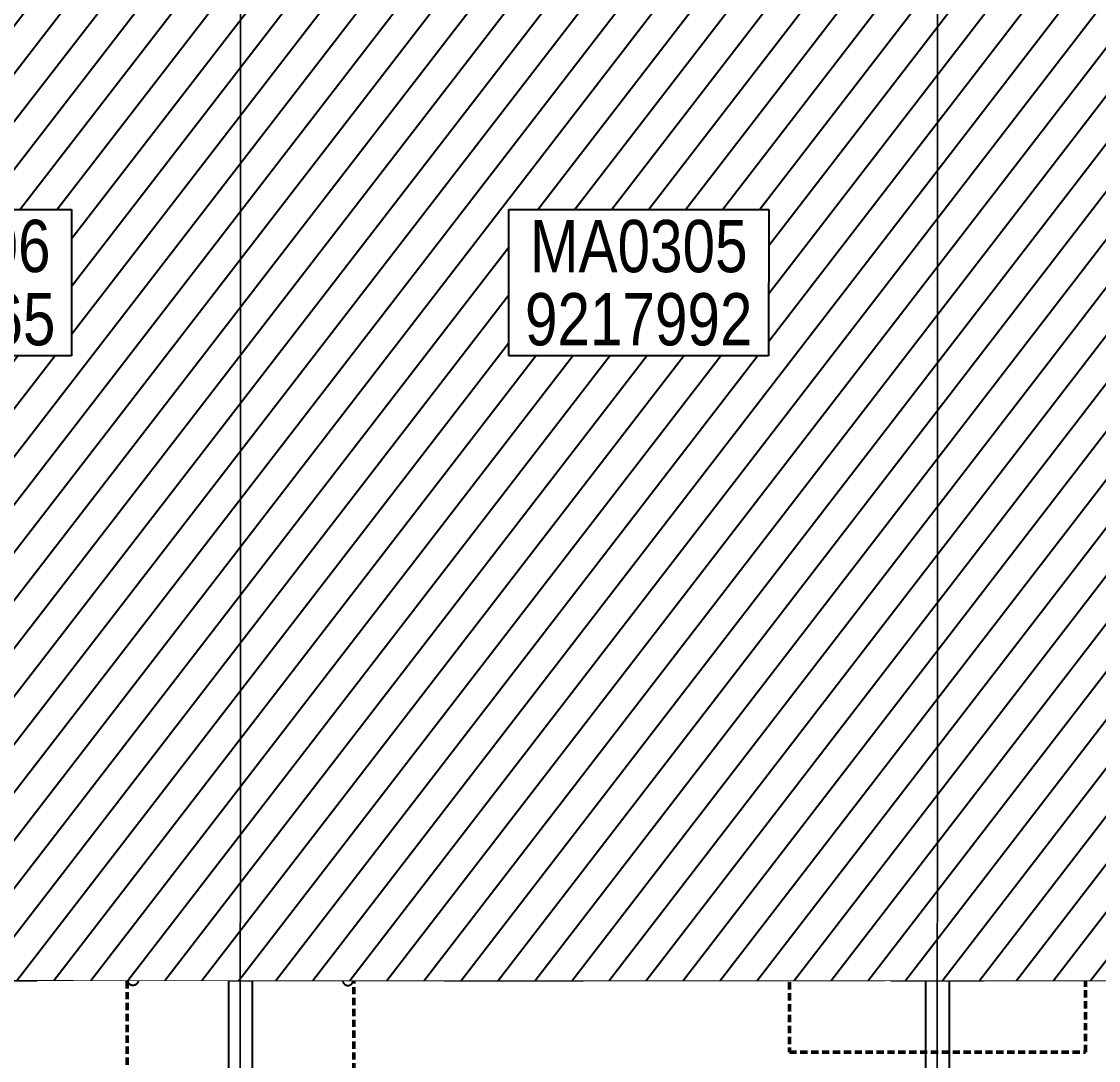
# Model space of a CAD drawing. Header units: centimetres. Extents: x -6122352 to 7132207, y -1694241 to 1947892.
# Drawn here: x 36635 to 45905, y -127643 to -118703 of the extents above; entities that cross this region are included whole.
import ezdxf
from ezdxf.xclip import XClip

# ---------------------------------------------------------------- set-up
doc = ezdxf.new("R2010")
doc.units = ezdxf.units.CM
doc.header["$MEASUREMENT"] = 0
doc.header["$XCLIPFRAME"] = 2
for name, pattern in [('DASHED2', [0.375, 0.25, -0.125]), ('XR-AR-MID-SETTING OUT FOR MASTER$0$23585-XR-AR-MID-GROUND FLOOR$0$23261-XR-AR-SI-GF$0$HIDDEN', [0.375, 0.25, -0.125]), ('XR-AR-MID-SETTING OUT FOR MASTER$0$23585-XR-AR-MID-GROUND FLOOR$0$945-4P-1-101-GROUND FLOOR PLAN$0$XR-MIDDLE-GROUND FLOOR PLAN$0$HIDDEN', [9.525, 6.35, -3.175]), ('XR-AR-MID-SETTING OUT FOR MASTER$0$23585-XR-AR-MID-GROUND FLOOR$0$945-4P-1-101-GROUND FLOOR PLAN$0$XR-MIDDLE-GROUND FLOOR PLAN$0$HIDDEN2', [0.1875, 0.125, -0.0625])]:
    doc.linetypes.add(name, pattern=pattern)
for name, color, linetype in [('00-MI-DIM', 7, 'Continuous'), ('@MI-REF LAYER', 7, 'Continuous'), ('B_TH_6', 7, 'Continuous'), ('XR-AR-MID-SETTING OUT FOR MASTER$0$23585-XR-AR-MID-GROUND FLOOR$0$A-Flor-Hral', 3, 'Continuous'), ('XR-AR-MID-SETTING OUT FOR MASTER$0$23585-XR-AR-MID-GROUND FLOOR$0$A-Flor-Strs', 1, 'Continuous'), ('XR-AR-MID-SETTING OUT FOR MASTER$0$23585-XR-AR-MID-GROUND FLOOR$0$G-SHAD-20', 251, 'Continuous'), ('XR-AR-MID-SETTING OUT FOR MASTER$0$23585-XR-AR-MID-GROUND FLOOR$0$GS-HATCH-FLOOR TILE', 251, 'Continuous')]:
    doc.layers.add(name, color=color, linetype=linetype)
doc.layers.add('08-Compound Wall-4', color=7, linetype='Continuous', lineweight=25, true_color=0xff4405)
for name, color, linetype, lineweight in [('23585-XR-AR-DAMAC PLOT LIMITS$0$1-Mid units', 41, 'Continuous', 5), ('@ Foundations', 4, 'DASHED2', 50), ('A-ANNO-TEXT', 3, 'Continuous', 25), ('XR-AR-MID-SETTING OUT FOR MASTER$0$23585-XR-AR-MID-GROUND FLOOR$0$$A-GLAZ-WNDO', 232, 'Continuous', 9), ('XR-AR-MID-SETTING OUT FOR MASTER$0$23585-XR-AR-MID-GROUND FLOOR$0$$A-WALL', 1, 'Continuous', 5), ('XR-AR-MID-SETTING OUT FOR MASTER$0$23585-XR-AR-MID-GROUND FLOOR$0$A-DOOR', 31, 'Continuous', 5), ('XR-AR-MID-SETTING OUT FOR MASTER$0$23585-XR-AR-MID-GROUND FLOOR$0$A-DOOR-FULL', 1, 'Continuous', 9), ('XR-AR-MID-SETTING OUT FOR MASTER$0$23585-XR-AR-MID-GROUND FLOOR$0$A-EQUP-KITN-PLAN', 202, 'Continuous', 9), ('XR-AR-MID-SETTING OUT FOR MASTER$0$23585-XR-AR-MID-GROUND FLOOR$0$A-FLOR-OVHD', 9, 'XR-AR-MID-SETTING OUT FOR MASTER$0$23585-XR-AR-MID-GROUND FLOOR$0$23261-XR-AR-SI-GF$0$HIDDEN', 15), ('XR-AR-MID-SETTING OUT FOR MASTER$0$23585-XR-AR-MID-GROUND FLOOR$0$A-FLOR-PATT', 8, 'Continuous', 5), ('XR-AR-MID-SETTING OUT FOR MASTER$0$23585-XR-AR-MID-GROUND FLOOR$0$A-GLAZ-SILL', 8, 'Continuous', 5), ('XR-AR-MID-SETTING OUT FOR MASTER$0$23585-XR-AR-MID-GROUND FLOOR$0$A-GLAZ-WNDO', 232, 'Continuous', 9), ('XR-AR-MID-SETTING OUT FOR MASTER$0$23585-XR-AR-MID-GROUND FLOOR$0$A-WALL', 7, 'Continuous', 30), ('XR-AR-MID-SETTING OUT FOR MASTER$0$23585-XR-AR-MID-GROUND FLOOR$0$A-WALL-FNSH', 9, 'Continuous', 5), ('XR-AR-MID-SETTING OUT FOR MASTER$0$23585-XR-AR-MID-GROUND FLOOR$0$S-COLS', 51, 'Continuous', 40)]:
    doc.layers.add(name, color=color, linetype=linetype, lineweight=lineweight)
doc.styles.add('Xref group 33-41$0$Overall SOP Plan$0$LAC-609-NG10-1-XREF-GRID-125SC$0$GRID-DIM-NO', font='arial.ttf', dxfattribs={"width": 0.8})

# ---------------------------------------------------------------- blocks, each defined once
blk = doc.blocks.new('23585-XR-AR-DAMAC PLOT LIMITS')
at = {"layer": '23585-XR-AR-DAMAC PLOT LIMITS$0$1-Mid units', "color": 251, "true_color": 0x636466}
for points in [[(496501.7505, 2768856.4265), (496503.6759, 2768858.5277), (496505.8039, 2768860.8501), (496523.4991, 2768844.6365), (496519.4455, 2768840.2127)], [(496497.6971, 2768852.0027), (496501.7505, 2768856.4265), (496519.4455, 2768840.2127), (496515.3921, 2768835.7889)], [(496493.6437, 2768847.5789), (496497.4945, 2768851.7815), (496497.6971, 2768852.0027), (496515.3921, 2768835.7889), (496511.3387, 2768831.3651)]]:
    blk.add_lwpolyline(points, close=True, dxfattribs=at)
blk = doc.blocks.new('A$Cf093b529')
at = {"layer": 'A-ANNO-TEXT'}
blk.add_blockref('23585-XR-AR-DAMAC PLOT LIMITS', (-495391.9901, -2768603.4419), dxfattribs=at)
blk = doc.blocks.new('XR-AR-MID-SETTING OUT FOR MASTER$0$23585-XR-AR-MID-GROUND FLOOR$0$945-4P-1-101-GROUND FLOOR PLAN$0$XR-MIDDLE-CAR PARK HATCH')
at = {"layer": 'XR-AR-MID-SETTING OUT FOR MASTER$0$23585-XR-AR-MID-GROUND FLOOR$0$A-FLOR-PATT'}
blk.add_lwpolyline([(9250, 100), (9250, 5500), (15050, 5502.7), (15050, 100.5)], close=True, dxfattribs=at)
blk = doc.blocks.new('*U1930')
for points in [[(91, 0), (41, 0), (41, 1021), (91, 1021)], [(0, 0), (38, 0), (38, -50), (50, -50), (50, -122), (0, -122)], [(1100, 0), (1062, 0), (1062, -50), (1050, -50), (1050, -122), (1100, -122)]]:
    blk.add_lwpolyline(points, close=True)
at = {"color": 8, "linetype": 'XR-AR-MID-SETTING OUT FOR MASTER$0$23585-XR-AR-MID-GROUND FLOOR$0$945-4P-1-101-GROUND FLOOR PLAN$0$XR-MIDDLE-GROUND FLOOR PLAN$0$HIDDEN2'}
blk.add_arc((41, 0), 1021, 0, 90, dxfattribs=at)
at = {"layer": 'XR-AR-MID-SETTING OUT FOR MASTER$0$23585-XR-AR-MID-GROUND FLOOR$0$A-GLAZ-SILL', "linetype": 'XR-AR-MID-SETTING OUT FOR MASTER$0$23585-XR-AR-MID-GROUND FLOOR$0$945-4P-1-101-GROUND FLOOR PLAN$0$XR-MIDDLE-GROUND FLOOR PLAN$0$HIDDEN2', "ltscale": 3}
blk.add_lwpolyline([(0, 0), (1100, 0), (1100, -122), (0, -122)], close=True, dxfattribs=at)
blk = doc.blocks.new('*U27')
for points in [[(91, 0), (41, 0), (41, 1021), (91, 1021)], [(0, 0), (38, 0), (38, -50), (50, -50), (50, -250), (0, -250)], [(1100, 0), (1062, 0), (1062, -50), (1050, -50), (1050, -250), (1100, -250)]]:
    blk.add_lwpolyline(points, close=True)
at = {"color": 8, "linetype": 'XR-AR-MID-SETTING OUT FOR MASTER$0$23585-XR-AR-MID-GROUND FLOOR$0$945-4P-1-101-GROUND FLOOR PLAN$0$XR-MIDDLE-GROUND FLOOR PLAN$0$HIDDEN2'}
blk.add_arc((41, 0), 1021, 0, 90, dxfattribs=at)
at = {"layer": 'XR-AR-MID-SETTING OUT FOR MASTER$0$23585-XR-AR-MID-GROUND FLOOR$0$A-GLAZ-SILL', "linetype": 'XR-AR-MID-SETTING OUT FOR MASTER$0$23585-XR-AR-MID-GROUND FLOOR$0$945-4P-1-101-GROUND FLOOR PLAN$0$XR-MIDDLE-GROUND FLOOR PLAN$0$HIDDEN2', "ltscale": 3}
blk.add_lwpolyline([(0, 0), (1100, 0), (1100, -250), (0, -250)], close=True, dxfattribs=at)
blk = doc.blocks.new('XR-AR-MID-SETTING OUT FOR MASTER$0$23585-XR-AR-MID-GROUND FLOOR$0$945-4P-1-101-GROUND FLOOR PLAN$0$XR-MIDDLE-GROUND FLOOR PLAN$0$A$C69996ABC')
at = {"layer": 'XR-AR-MID-SETTING OUT FOR MASTER$0$23585-XR-AR-MID-GROUND FLOOR$0$A-FLOR-OVHD', "linetype": 'XR-AR-MID-SETTING OUT FOR MASTER$0$23585-XR-AR-MID-GROUND FLOOR$0$945-4P-1-101-GROUND FLOOR PLAN$0$XR-MIDDLE-GROUND FLOOR PLAN$0$HIDDEN2', "ltscale": 5}
for p, q in [((0, 0.9), (0.1, 0.9)), ((0, 0.9), (0, 0)), ((0, 0), (0.1, 0))]:
    blk.add_line(p, q, dxfattribs=at)
blk.add_lwpolyline([(0.1, 0.85), (0.25, 0.45), (0.1, 0.05)], dxfattribs=at)
at = {"layer": 'XR-AR-MID-SETTING OUT FOR MASTER$0$23585-XR-AR-MID-GROUND FLOOR$0$A-GLAZ-WNDO'}
for p, q in [((0.1, 0.85), (0.1, 0.9)), ((0.1, 0.9), (0.1, 0)), ((0.25, 0.85), (0.1, 0.85)), ((0.25, 0.9), (0.25, 0.85)), ((0.25, 0.85), (0.25, 0.05)), ((0.1, 0), (0.1, 0.05)), ((0.1, 0.05), (0.25, 0.05)), ((0.25, 0), (0.25, 0.05))]:
    blk.add_line(p, q, dxfattribs=at)
for points in [[(0.25, 0.9), (0.1, 0.9)], [(0.1, 0), (0.25, 0)]]:
    blk.add_lwpolyline(points, dxfattribs=at)
blk.add_lwpolyline([(0.25, 0.85), (0.25, 0.05), (0.2, 0.05), (0.2, 0.85)], close=True, dxfattribs=at)
blk = doc.blocks.new('XR-AR-MID-SETTING OUT FOR MASTER$0$23585-XR-AR-MID-GROUND FLOOR$0$945-4P-1-101-GROUND FLOOR PLAN$0$XR-MIDDLE-GROUND FLOOR PLAN$0$A$C70344426')
at = {"layer": 'XR-AR-MID-SETTING OUT FOR MASTER$0$23585-XR-AR-MID-GROUND FLOOR$0$A-GLAZ-SILL'}
blk.add_line((0.25, 2.65), (0.25, 0), dxfattribs=at)
at = {"layer": 'XR-AR-MID-SETTING OUT FOR MASTER$0$23585-XR-AR-MID-GROUND FLOOR$0$A-GLAZ-WNDO'}
for p, q in [((0, 2.65), (0, 2.6)), ((0, 2.65), (0.25, 2.65)), ((0, 2.6), (0.15, 2.6)), ((0.15, 2.6), (0.15, 2.65)), ((0.15, 2.6), (0.15, 0)), ((0, 1.8), (0, 1.75)), ((0.15, 1.8), (0, 1.8)), ((0.15, 1.75), (0.15, 1.8)), ((0, 1.75), (0.15, 1.75)), ((0, 0.9), (0, 0.85)), ((0.15, 0.9), (0, 0.9)), ((0, 0.85), (0.15, 0.85)), ((0, 0.85), (0, 0.05)), ((0.15, 0.85), (0.15, 0.9)), ((0.15, 0.05), (0, 0.05)), ((0, 0), (0, 0.05)), ((0.15, 0), (0.15, 0.05)), ((0.25, 0), (0, 0))]:
    blk.add_line(p, q, dxfattribs=at)
blk.add_lwpolyline([(0.05, 1.8), (0.05, 2.6), (0, 2.6), (0, 0.9), (0.05, 0.9), (0.05, 1.75)], dxfattribs=at)
blk.add_lwpolyline([(0, 0.85), (0, 0.05), (0.05, 0.05), (0.05, 0.85)], close=True, dxfattribs=at)
blk = doc.blocks.new('*U28')
for points in [[(0, 70), (38, 70), (38, 120), (50, 120), (50, 180), (0, 180)], [(1100, 70), (1062, 70), (1062, 120), (1050, 120), (1050, 180), (1100, 180)], [(91, 70), (41, 70), (41, -951), (91, -951)]]:
    blk.add_lwpolyline(points, close=True)
at = {"color": 8, "linetype": 'XR-AR-MID-SETTING OUT FOR MASTER$0$23585-XR-AR-MID-GROUND FLOOR$0$945-4P-1-101-GROUND FLOOR PLAN$0$XR-MIDDLE-GROUND FLOOR PLAN$0$HIDDEN2'}
blk.add_arc((41, 70), 1021, 270, 0, dxfattribs=at)
at = {"layer": 'XR-AR-MID-SETTING OUT FOR MASTER$0$23585-XR-AR-MID-GROUND FLOOR$0$A-GLAZ-SILL', "linetype": 'XR-AR-MID-SETTING OUT FOR MASTER$0$23585-XR-AR-MID-GROUND FLOOR$0$945-4P-1-101-GROUND FLOOR PLAN$0$XR-MIDDLE-GROUND FLOOR PLAN$0$HIDDEN2', "ltscale": 3}
blk.add_lwpolyline([(0, 70), (1100, 70), (1100, 180), (0, 180)], close=True, dxfattribs=at)
blk = doc.blocks.new('XR-AR-MID-SETTING OUT FOR MASTER$0$23585-XR-AR-MID-GROUND FLOOR$0$945-4P-1-101-GROUND FLOOR PLAN$0$XR-MIDDLE-GROUND FLOOR PLAN$0$A$C2DB306E2')
at = {"layer": 'XR-AR-MID-SETTING OUT FOR MASTER$0$23585-XR-AR-MID-GROUND FLOOR$0$A-DOOR-FULL'}
for p, q in [((0.15, 1.25), (0.05, 1.25)), ((0.05, 1.25), (0.05, 1.2)), ((0.15, 1.2), (0.15, 1.25)), ((0.05, 1.2), (0.15, 1.2)), ((0, 0.8), (0, 0)), ((0, 0.8), (0.04, 0.8)), ((0.04, 0.8), (0.04, 0)), ((0.05, 0.35), (0.05, 0.4)), ((0.05, 0.4), (0.15, 0.4)), ((0.15, 0.4), (0.15, 0.35)), ((0.15, 0.35), (0.05, 0.35)), ((0, 0), (0.04, 0))]:
    blk.add_line(p, q, dxfattribs=at)
at = {"layer": 'XR-AR-MID-SETTING OUT FOR MASTER$0$23585-XR-AR-MID-GROUND FLOOR$0$A-GLAZ-SILL', "linetype": 'XR-AR-MID-SETTING OUT FOR MASTER$0$23585-XR-AR-MID-GROUND FLOOR$0$945-4P-1-101-GROUND FLOOR PLAN$0$XR-MIDDLE-GROUND FLOOR PLAN$0$HIDDEN2', "ltscale": 3}
for p, q in [((0.05, 1.2), (0.05, 0.4)), ((0.15, 1.2), (0.15, 0.4))]:
    blk.add_line(p, q, dxfattribs=at)
blk = doc.blocks.new('XR-AR-MID-SETTING OUT FOR MASTER$0$23585-XR-AR-MID-GROUND FLOOR$0$945-4P-1-101-GROUND FLOOR PLAN$0$XR-MIDDLE-GROUND FLOOR PLAN$0$BREAK LINE1')
blk.add_lwpolyline([(648.2, -6.2, 0, 0, 0), (100.8, -6.2, 16.7, 16.7, 0), (38.3, -177.9, 16.7, 16.7, 0), (-86.7, 165.6, 16.7, 16.7, 0), (-149.2, -6.2, 0, 0, 0), (-912.1, -6.2, 0, 0, 0)], format="xyseb")
blk = doc.blocks.new('XR-AR-MID-SETTING OUT FOR MASTER$0$23585-XR-AR-MID-GROUND FLOOR$0$945-4P-1-101-GROUND FLOOR PLAN$0$XR-MIDDLE-GROUND FLOOR PLAN$0$WRFWF')
at = {"layer": 'XR-AR-MID-SETTING OUT FOR MASTER$0$23585-XR-AR-MID-GROUND FLOOR$0$A-FLOR-OVHD', "linetype": 'XR-AR-MID-SETTING OUT FOR MASTER$0$23585-XR-AR-MID-GROUND FLOOR$0$945-4P-1-101-GROUND FLOOR PLAN$0$XR-MIDDLE-GROUND FLOOR PLAN$0$HIDDEN', "ltscale": 0.1}
for p, q in [((9250, 14090), (9250, 9909.4)), ((10350, 14089.4), (9250, 14089.4)), ((10350, 13809.4), (9250, 13809.4)), ((10350, 13529.4), (9250, 13529.4)), ((10350, 13249.4), (9250, 13249.4)), ((10350, 12969.4), (9250, 12969.4)), ((10350, 12689.4), (9250, 12689.4)), ((10350, 12409.4), (9250, 12409.4)), ((10350, 12129.4), (9250, 12129.4)), ((10350, 11849.4), (9250, 11849.4)), ((10350, 11569.4), (9250, 11569.4)), ((10350, 11289.4), (9250, 11289.4)), ((10350, 11009.4), (9250, 11009.4)), ((10350, 11009.4), (10350, 9909.4)), ((10350, 9909.4), (9250, 9909.4))]:
    blk.add_line(p, q, dxfattribs=at)
blk.add_lwpolyline([(10350, 14370), (10350, 11009.4)], dxfattribs=at)
blk = doc.blocks.new('XR-AR-MID-SETTING OUT FOR MASTER$0$23585-XR-AR-MID-GROUND FLOOR$0$945-4P-1-101-GROUND FLOOR PLAN$0$XR-MIDDLE-GROUND FLOOR PLAN$0$ASDASDASD')
blk.add_wipeout([(-42428.5, 24502.3), (-42278.5, 24502.3), (-42278.5, 24052.3), (-42428.5, 24052.3)])
blk.add_hatch(color=256).paths.add_polyline_path([(-42428.5, 24502.3), (-42278.5, 24502.3), (-42428.5, 24052.3)])
for p, q in [((-42278.5, 24502.3), (-42428.5, 24502.3)), ((-42428.5, 24502.3), (-42428.5, 24052.3)), ((-42428.5, 24052.3), (-42278.5, 24502.3)), ((-42278.5, 24052.3), (-42278.5, 24502.3)), ((-42428.5, 24052.3), (-42278.5, 24052.3))]:
    blk.add_line(p, q)
blk = doc.blocks.new('*U26')
at = {"color": 0, "linetype": 'ByBlock'}
blk.add_line((0, 300.4), (0, 0), dxfattribs=at)
at = {"color": 0, "linetype": 'ByBlock', "const_width": 15}
blk.add_lwpolyline([(194.9, 187.9), (0, 300.4), (-194.9, 187.9)], dxfattribs=at)
blk.add_circle((0, 0), 45)
blk = doc.blocks.new('XR-AR-MID-SETTING OUT FOR MASTER$0$23585-XR-AR-MID-GROUND FLOOR$0$A$C08698786')
at = {"layer": 'XR-AR-MID-SETTING OUT FOR MASTER$0$23585-XR-AR-MID-GROUND FLOOR$0$S-COLS', "color": 252, "lineweight": 30}
for points in [[(5900, 11147.3), (5900, 9747.3), (6100, 9747.3), (6100, 11147.3)], [(-100, 9156.8), (-100, 7756.8), (100, 7756.8), (100, 9156.8)], [(-100, 6700), (-100, 5500), (100, 5500), (100, 6700)], [(5900, 6500), (5900, 5500), (6100, 5500), (6100, 6500)]]:
    blk.add_lwpolyline(points, close=True, dxfattribs=at)
blk = doc.blocks.new('XR-AR-MID-SETTING OUT FOR MASTER')
at = {"layer": 'XR-AR-MID-SETTING OUT FOR MASTER$0$23585-XR-AR-MID-GROUND FLOOR$0$A-EQUP-KITN-PLAN', "color": 8}
for p, q in [((5300, 12102.7), (5300, 14252.7)), ((4404.9, 12102.7), (5300, 12102.7)), ((4404.9, 11502.7), (4404.9, 12102.7))]:
    blk.add_line(p, q, dxfattribs=at)
at = {"layer": 'XR-AR-MID-SETTING OUT FOR MASTER$0$23585-XR-AR-MID-GROUND FLOOR$0$A-FLOR-OVHD', "color": 8, "linetype": 'XR-AR-MID-SETTING OUT FOR MASTER$0$23585-XR-AR-MID-GROUND FLOOR$0$23261-XR-AR-SI-GF$0$HIDDEN', "ltscale": 5}
for p, q in [((5579.9, 12102.7), (5579.9, 14852.7)), ((3400, 14152.7), (3400, 12202.7)), ((3500.1, 12202.7), (3500.1, 14152.7)), ((5900, 12002.7), (5400, 11502.7)), ((5400, 12002.7), (5900, 11502.7))]:
    blk.add_line(p, q, dxfattribs=at)
blk.add_lwpolyline([(2750, 12002.6), (3250, 12002.6), (3250, 11502.7), (2750, 11502.7)], close=True, dxfattribs=at)
for points in [[(2750, 12002.6), (3250, 11502.7)], [(2750, 11502.7), (3250, 12002.6)]]:
    blk.add_lwpolyline(points, dxfattribs=at)
at = {"layer": 'XR-AR-MID-SETTING OUT FOR MASTER$0$23585-XR-AR-MID-GROUND FLOOR$0$A-Flor-Strs', "color": 8}
for p, q in [((1200, 13852.7), (1200, 13573.2)), ((1100, 13572.7), (100, 13572.7)), ((1200, 13572.7), (1150, 13572.7)), ((5900, 5802.7), (4250, 5802.7)), ((5900, 5502.7), (4250, 5502.7))]:
    blk.add_line(p, q, dxfattribs=at)
at = {"layer": 'XR-AR-MID-SETTING OUT FOR MASTER$0$23585-XR-AR-MID-GROUND FLOOR$0$A-Flor-Strs', "color": 8, "const_width": 15}
blk.add_lwpolyline([(455.2, 13685.2), (650, 13572.7), (844.9, 13685.2)], dxfattribs=at)
at = {"layer": 'XR-AR-MID-SETTING OUT FOR MASTER$0$23585-XR-AR-MID-GROUND FLOOR$0$A-WALL', "color": 8}
for points in [[(5900, 19472.7), (6100, 19472.7), (6100, 5500.2), (5900, 5500.2), (5900, 14852.7), (5500.1, 14852.7), (5500.1, 14952.7), (5900, 14952.7)], [(1950, 13202.6), (2000, 13202.6), (2000, 13652.6), (1950, 13652.6)], [(3400, 12202.7), (3500.1, 12202.7), (3500.1, 11502.7), (4400, 11502.7), (4400, 11252.7), (3650, 11252.7), (3650, 11027.6), (3400, 11027.6)], [(4250, 5500), (3050, 5500), (3050, 5750), (4000.2, 5750), (4000.2, 8850), (3300, 8850), (3300, 8950), (3400, 8950.2), (3400.1, 9927.6), (3650, 9927.6), (3650, 9100), (4250, 9100)], [(2100.1, 8950.1), (2099.9, 9050.2), (2200, 9050.2), (2200, 8950.1), (2300, 8950.2), (2300, 8850.1), (2000, 8850.1), (2000, 8950.1)], [(100, 5750), (400, 5750), (400, 5500), (100, 5500)]]:
    blk.add_lwpolyline(points, close=True, dxfattribs=at)
for points in [[(5700, 12002.7), (5900, 12002.7), (5900, 12102.7), (5300, 12102.7), (5300, 11502.7), (5300, 11502.7), (5300, 11252.7), (5900, 11252.7), (5900, 11502.7), (5400, 11502.7), (5400, 12002.7), (5700, 12002.7)], [(2100, 11050), (2100, 10950)]]:
    blk.add_lwpolyline(points, dxfattribs=at)
at = {"layer": 'XR-AR-MID-SETTING OUT FOR MASTER$0$23585-XR-AR-MID-GROUND FLOOR$0$A-WALL-FNSH', "color": 8}
for points in [[(2080, 10930), (120, 10930), (120, 8972.8), (1100, 8972.8), (1100, 8952.8)], [(2100, 9950), (2080, 9950), (2080, 10930)]]:
    blk.add_lwpolyline(points, dxfattribs=at)
at = {"layer": '08-Compound Wall-4', "ltscale": 100}
blk.add_blockref('XR-AR-MID-SETTING OUT FOR MASTER$0$23585-XR-AR-MID-GROUND FLOOR$0$945-4P-1-101-GROUND FLOOR PLAN$0$XR-MIDDLE-CAR PARK HATCH', (-9150, 0.2), dxfattribs=at)
at = {"layer": 'XR-AR-MID-SETTING OUT FOR MASTER$0$23585-XR-AR-MID-GROUND FLOOR$0$$A-GLAZ-WNDO', "color": 8}
for name, p, xscale, yscale, zscale, rotation in [('XR-AR-MID-SETTING OUT FOR MASTER$0$23585-XR-AR-MID-GROUND FLOOR$0$945-4P-1-101-GROUND FLOOR PLAN$0$XR-MIDDLE-GROUND FLOOR PLAN$0$A$C69996ABC', (5300, 11252.7), 1000.000000000049, 1000.000000000049, 1000.000000000049, 90), ('XR-AR-MID-SETTING OUT FOR MASTER$0$23585-XR-AR-MID-GROUND FLOOR$0$945-4P-1-101-GROUND FLOOR PLAN$0$XR-MIDDLE-GROUND FLOOR PLAN$0$A$C70344426', (400, 5500), -1000.000000000001, 1000.000000000001, 1000.000000000001, 270)]:
    blk.add_blockref(name, p, dxfattribs=dict(at, xscale=xscale, yscale=yscale, zscale=zscale, rotation=rotation))
at = {"layer": 'XR-AR-MID-SETTING OUT FOR MASTER$0$23585-XR-AR-MID-GROUND FLOOR$0$$A-WALL', "color": 8}
blk.add_blockref('XR-AR-MID-SETTING OUT FOR MASTER$0$23585-XR-AR-MID-GROUND FLOOR$0$945-4P-1-101-GROUND FLOOR PLAN$0$XR-MIDDLE-GROUND FLOOR PLAN$0$WRFWF', (-9150, -796.8), dxfattribs=at)
at = {"layer": 'XR-AR-MID-SETTING OUT FOR MASTER$0$23585-XR-AR-MID-GROUND FLOOR$0$A-DOOR', "color": 8, "xscale": -1000.000000000001, "yscale": 1000.000000000001, "zscale": 1000.000000000001, "rotation": 270}
blk.add_blockref('XR-AR-MID-SETTING OUT FOR MASTER$0$23585-XR-AR-MID-GROUND FLOOR$0$945-4P-1-101-GROUND FLOOR PLAN$0$XR-MIDDLE-GROUND FLOOR PLAN$0$A$C2DB306E2', (750, 8800.1), dxfattribs=at)
at = {"layer": 'XR-AR-MID-SETTING OUT FOR MASTER$0$23585-XR-AR-MID-GROUND FLOOR$0$A-DOOR-FULL', "color": 8, "xscale": 0.8181820445283869, "yscale": 0.8181820445283869, "zscale": 0.8181820445283869, "rotation": 90}
for p in [(2100.1, 11150), (2100, 9050.1)]:
    blk.add_blockref('*U1930', p, dxfattribs=at)
at = {"layer": 'XR-AR-MID-SETTING OUT FOR MASTER$0$23585-XR-AR-MID-GROUND FLOOR$0$A-DOOR-FULL', "color": 8, "rotation": 90}
blk.add_blockref('*U27', (3400, 9927.6), dxfattribs=at)
at = {"layer": 'XR-AR-MID-SETTING OUT FOR MASTER$0$23585-XR-AR-MID-GROUND FLOOR$0$A-DOOR-FULL', "color": 8, "xscale": -0.909090909090913, "yscale": 0.909090909090913, "zscale": 0.909090909090913}
blk.add_blockref('*U28', (3300, 8786.4), dxfattribs=at)
at = {"layer": 'XR-AR-MID-SETTING OUT FOR MASTER$0$23585-XR-AR-MID-GROUND FLOOR$0$A-FLOR-OVHD', "color": 8, "linetype": 'XR-AR-MID-SETTING OUT FOR MASTER$0$23585-XR-AR-MID-GROUND FLOOR$0$23261-XR-AR-SI-GF$0$HIDDEN', "ltscale": 5, "xscale": -0.9999999999999997, "rotation": 194.2810957359752}
blk.add_blockref('XR-AR-MID-SETTING OUT FOR MASTER$0$23585-XR-AR-MID-GROUND FLOOR$0$945-4P-1-101-GROUND FLOOR PLAN$0$XR-MIDDLE-GROUND FLOOR PLAN$0$BREAK LINE1', (675, 13433.2), dxfattribs=at)
at = {"layer": 'XR-AR-MID-SETTING OUT FOR MASTER$0$23585-XR-AR-MID-GROUND FLOOR$0$A-Flor-Strs', "color": 8}
blk.add_blockref('*U26', (5075, 5502.3), dxfattribs=at)
at = {"layer": 'XR-AR-MID-SETTING OUT FOR MASTER$0$23585-XR-AR-MID-GROUND FLOOR$0$G-SHAD-20', "color": 8}
blk.add_blockref('XR-AR-MID-SETTING OUT FOR MASTER$0$23585-XR-AR-MID-GROUND FLOOR$0$945-4P-1-101-GROUND FLOOR PLAN$0$XR-MIDDLE-GROUND FLOOR PLAN$0$ASDASDASD', (44478.5, -10849.7), dxfattribs=at)
at = {"layer": 'XR-AR-MID-SETTING OUT FOR MASTER$0$23585-XR-AR-MID-GROUND FLOOR$0$A-Flor-Hral', "color": 8}
blk.add_lwpolyline([(1150, 13560.5), (1150, 13902.7), (2090, 13902.7), (2090, 13952.7), (1100, 13952.7), (1100, 13547.8)], dxfattribs=at)
at = {"layer": 'XR-AR-MID-SETTING OUT FOR MASTER$0$23585-XR-AR-MID-GROUND FLOOR$0$A-Flor-Strs', "color": 8}
blk.add_lwpolyline([(650, 13572.7), (650, 14402.7), (2040, 14402.7)], dxfattribs=at)
at = {"layer": 'XR-AR-MID-SETTING OUT FOR MASTER$0$23585-XR-AR-MID-GROUND FLOOR$0$A-WALL', "color": 8}
for points in [[(100, 19472.7), (-100, 19472.7), (-100, 5500), (100, 5500), (100, 8850.1), (1100, 8850.1), (1100, 8950.1), (100, 8950.1), (100, 10950), (2100, 10950), (2100, 9950.1), (2200, 9950.1), (2200.1, 11150), (2100.1, 11150), (2100, 11050), (100, 11050)], [(2200, 13652.6), (2200, 13652.6), (2200, 13852.6), (1200, 13852.7), (1200, 13752.7), (1850, 13752.6), (1850, 13102.6), (2100.1, 13102.6), (2100.1, 12652.6), (1950, 12652.6), (1950, 12552.4), (2100.1, 12552.4), (2100, 12050), (2200, 12050), (2200, 13202.6), (2050, 13202.6), (2050, 13652.6), (2200, 13652.6)]]:
    blk.add_lwpolyline(points, close=True, dxfattribs=at)
at = {"layer": 'XR-AR-MID-SETTING OUT FOR MASTER$0$23585-XR-AR-MID-GROUND FLOOR$0$GS-HATCH-FLOOR TILE', "color": 8}
blk.add_blockref('XR-AR-MID-SETTING OUT FOR MASTER$0$23585-XR-AR-MID-GROUND FLOOR$0$A$C08698786', (0, 0), dxfattribs=at)
blk = doc.blocks.new('MID UNIT')
at = {"xscale": 0.001, "yscale": 0.001, "zscale": 0.001}
blk.add_blockref('XR-AR-MID-SETTING OUT FOR MASTER', (0, 0), dxfattribs=at)
blk = doc.blocks.new('TH_6')
blk.add_blockref('MID UNIT', (495802.3054, 2769163.9966))
at = {"xscale": -1}
blk.add_blockref('MID UNIT', (495814.3054, 2769163.9966), dxfattribs=at)
blk.add_blockref('MID UNIT', (495814.3054, 2769163.9966))
blk = doc.blocks.new('A$Ce2a03a74')
at = {"layer": 'B_TH_6', "xscale": 999.9914829579993, "yscale": 999.9914829579993, "zscale": 999.9914829579993}
blk.add_blockref('TH_6', (-495790404.5, -2769140733.3), dxfattribs=at)
blk = doc.blocks.new('A$C4abd1289')
at = {"layer": '08-Compound Wall-4', "ltscale": 100}
for points in [[(0, 0), (200, 0), (199.9, -4950), (-0.1, -4950)], [(6000, 0), (6200, 0), (6199.9, -4950), (5999.9, -4950)]]:
    blk.add_lwpolyline(points, close=True, dxfattribs=at)
blk = doc.blocks.new('23585-XR-AR-MALDIVE-2$0$TH_6')
at = {"ltscale": 10, "xscale": 0.00100002623446598, "yscale": 0.00100002623446598, "zscale": 0.00100002623446598}
blk.add_blockref('A$Ce2a03a74', (495794.6272, 2769164.3184), dxfattribs=at)
at = {"layer": '@ Foundations', "linetype": 'DASHED2', "ltscale": 0.25}
for points in [[(495807.1304, 2769173.1691), (495809.4804, 2769173.1691), (495809.4804, 2769176.1191), (495807.1304, 2769176.1191)], [(495813.0304, 2769168.882), (495815.5804, 2769168.882), (495815.5804, 2769173.982), (495813.0304, 2769173.982)], [(495807.3304, 2769168.7219), (495809.2804, 2769168.7219), (495809.2804, 2769171.2719), (495807.3304, 2769171.2719)]]:
    blk.add_lwpolyline(points, close=True, dxfattribs=at)
at = {"color": 10, "xscale": 0.001000007156229904, "yscale": 0.001000007156229904, "zscale": 0.001000007156229904}
blk.add_blockref('A$C4abd1289', (495808.2056, 2769169.4968), dxfattribs=at)

msp = doc.modelspace()

# ---------------------------------------------------------------- block references
at = {"layer": '@MI-REF LAYER'}
ref = msp.add_blockref('23585-XR-AR-MALDIVE-2$0$TH_6', (-496247326.37167, -2769210907.2517), dxfattribs=dict(at, xscale=1000, yscale=1000, zscale=1000, rotation=359.9901192584459))
XClip(ref).set_block_clipping_path([(495847.3946773305, 2769163.996290327), (495847.3951444335, 2769187.9361643074), (495844.3002996335, 2769187.9361991249), (495838.3002991418, 2769187.9361946657), (495832.3052257986, 2769187.9361903295), (495826.3004369352, 2769187.9363213265), (495820.3001495281, 2769187.9363291273), (495817.1551721904, 2769187.9363977872), (495814.3003452776, 2769187.9364601057), (495808.3002873205, 2769187.9364546384), (495807.8734177209, 2769187.9364567325), (495802.3002497826, 2769187.9364512516), (495801.8927909273, 2769187.9364531948), (495796.0052516342, 2769187.9364065453), (495793.3567334122, 2769187.9365685666), (495793.3523089078, 2769163.9964517718)])

# ---------------------------------------------------------------- next in the draw order: wipeouts: each hides what was drawn before it
at = {"color": 10}
msp.add_wipeout([(26371.36217, -112679.02863), (26368.94537, -126952.55203), (74669.94516, -126960.88068), (74671.14394, -112687.35655), (68422.33985, -112686.29507), (68422.42265, -112986.90214), (32621.28717, -112980.72819), (32621.47366, -112680.10503), (26370.06295, -112679.01081)], dxfattribs=at).dxf.layer = '@MI-REF LAYER'

# ---------------------------------------------------------------- next in the draw order: hatches: boundary and pattern name
at = {"layer": '@MI-REF LAYER'}
h = msp.add_hatch(dxfattribs=at)
h.set_pattern_fill('ANSI31', color=256, scale=1999.999998, angle=6.722712846)
h.set_pattern_definition([(51.722712846, (-2376941521.7, -1504247754.46), (-196.255499328, 154.866971583), [])])
h.paths.add_polyline_path([(74668.64594, -126960.88139), (74669.89675, -112687.35634), (68438.35395, -112708.14719), (68420.87232, -112988.31513), (32621.53804, -112980.72823), (32620.0398, -112680.08863), (26370.06295, -112679.01081), (26367.65192, -126952.55181)])

# ---------------------------------------------------------------- next in the draw order: texts
at = {"layer": '00-MI-DIM', "color": 7, "char_height": 450, "width": 2056.8768806, "attachment_point": 1, "rotation": 359.988031613, "line_spacing_factor": 0.839439, "style": 'Xref group 33-41$0$Overall SOP Plan$0$LAC-609-NG10-1-XREF-GRID-125SC$0$GRID-DIM-NO', "bg_fill": 19, "box_fill_scale": 1.2, "bg_fill_color": 256, "bg_fill_transparency": 0}
for s, insert in [('\\pxqc;MA0306 9218765', (34919.1349, -120408.78973, -157.46104)), ('\\pxqc;MA0305 9217992', (40919.13965, -120409.84977, -157.46104))]:
    msp.add_mtext(s, dxfattribs=dict(at, insert=insert))

# ---------------------------------------------------------------- next in the draw order: linework, layer by layer
at = {"layer": '@MI-REF LAYER', "const_width": 5}
msp.add_lwpolyline([(26368.95115, -126952.55203), (74669.94516, -126960.88162), (74671.19598, -112687.35656), (68422.33985, -112686.27894), (68422.42265, -112986.90215), (32621.28717, -112980.72819), (32621.47366, -112680.10503), (26371.36217, -112679.01104)], close=True, dxfattribs=at)

# ---------------------------------------------------------------- next in the draw order: block references
at = {"layer": '@MI-REF LAYER', "xscale": 1000, "yscale": 1000, "zscale": 1000, "rotation": 312.4882903633292}
msp.add_blockref('A$Cf093b529', (-891608.73293, 539022.72011), dxfattribs=at)

doc.saveas('drawing.dxf')
